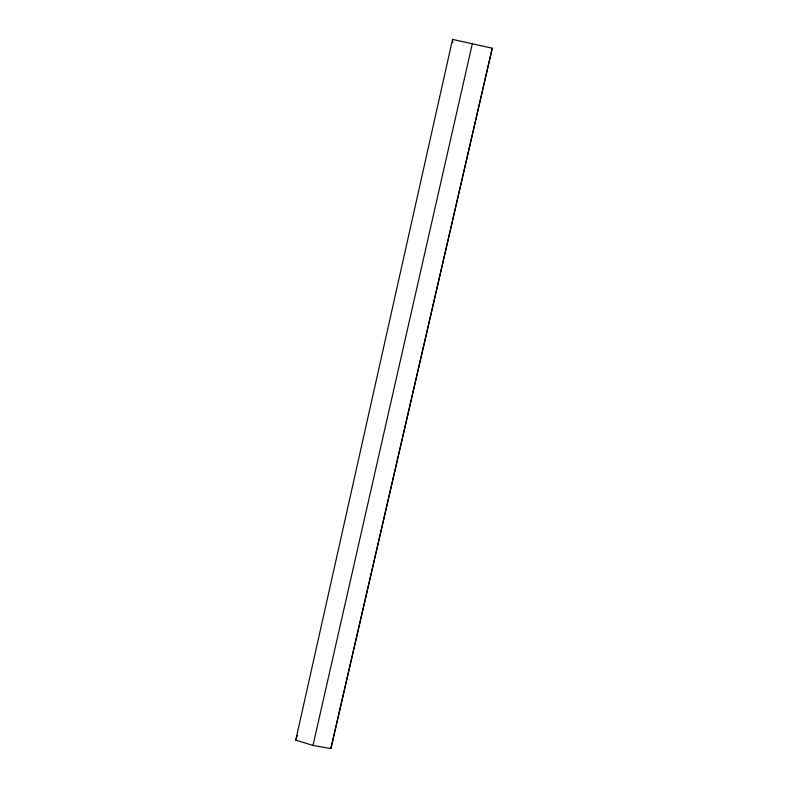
<?xml version="1.0" encoding="UTF-8"?>
<svg xmlns="http://www.w3.org/2000/svg" width="788" height="788" viewBox="0 0 788 788"><rect width="100%" height="100%" fill="white"/><g stroke="black" fill="none" stroke-linecap="round" stroke-linejoin="round"><path stroke-width="1.18" d="M492.254 48.216L330.871 748.6L312.974 745.458L295.746 740.09L452.548 39.4L492.254 48.216L330.871 748.6M312.974 745.458L472.416 43.34M295.746 740.09L297.283 735.411M452.548 39.4L452.736 42.621"/></g></svg>
